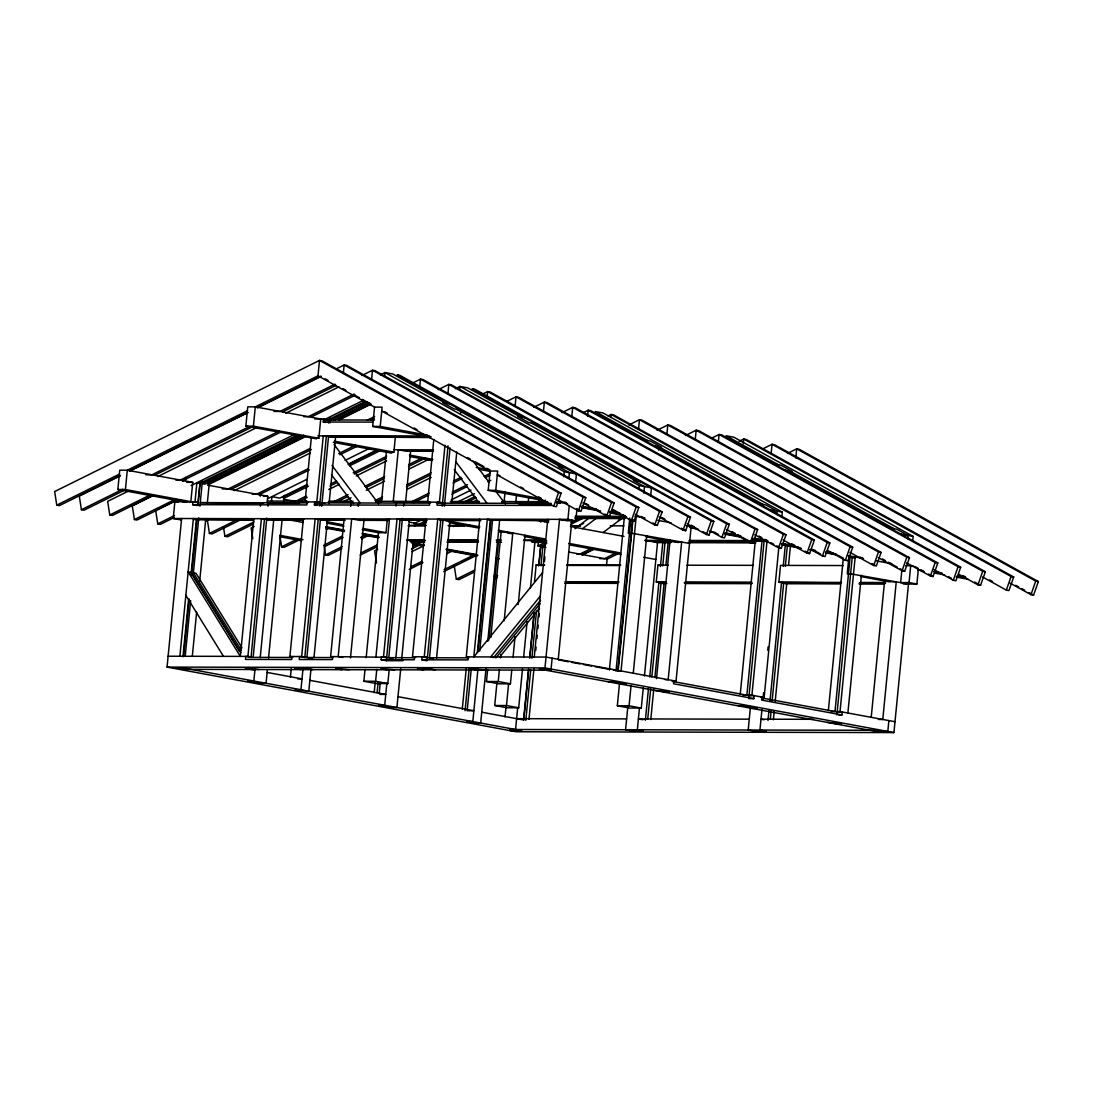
<?xml version="1.0" encoding="UTF-8"?>
<svg xmlns="http://www.w3.org/2000/svg" width="1093" height="1093" viewBox="0 0 1093 1093"><rect width="100%" height="100%" fill="white"/><g stroke="black" fill="none" stroke-linecap="round" stroke-linejoin="round"><path stroke-width="1.5" d="M117.853 489.514L119.738 470.209L127.294 470.236L192.723 482.355L190.838 501.646L125.408 489.527L117.853 489.514L186.63 502.261M125.408 489.527L127.294 470.236L247.36 410.79M181.083 519.954L173.227 518.492L174.88 501.619L198.093 502.22L199.951 483.297L196.89 482.737L195.032 501.66M850.586 573.825L908.488 584.017L893.924 732.583L516.019 731.75L167.051 667.085L181.629 518.519M185.332 480.701L185.646 477.436M196.562 505.403L192.641 504.665L192.942 501.66L198.175 502.63M179.88 656.251L193.379 518.547L196.439 519.107L190.974 574.822M182.927 656.825L188.488 600.207M197.874 505.635L199.923 484.8M183.638 655.554L189.185 598.937M191.685 573.538L196.972 519.503L194.759 519.107L253.535 519.23M185.277 655.554L190.66 600.604M198.762 517.959L193.065 576.175L239.586 651.551M199.923 506.168L202.396 480.906M192.354 655.882L196.644 612.039M199.623 581.695L205.744 519.298M207.233 504.133L209.542 480.524M316.437 438.826L245.857 426.133L247.756 406.842L255.311 406.856L320.741 418.974L318.842 438.279L311.286 438.252L305.043 501.906L308.103 502.466M245.857 426.133L253.412 426.147L255.311 406.856L317.995 375.828L374.557 407.115L382.113 407.129L380.227 426.42L372.672 426.407L374.557 407.115M253.849 518.669L240.337 656.387L188.16 571.844L191.207 572.404L240.747 652.658M260.202 496.236L260.517 492.97M260.407 506.155L260.735 502.766L263.522 503.272M168.117 656.224L247.906 656.401L261.405 518.697L264.451 519.257L251.035 657.371L245.802 656.401L245.501 659.421L291.694 659.516L291.995 656.497M267.129 502.684L267.758 496.263L208.244 485.237M253.139 657.371L266.788 518.068M267.963 506.182L268.291 502.78L271.091 503.299M254.997 669.189L253.836 681.007L247.961 680.994L260.175 683.262L266.05 683.275L267.375 669.763M271.488 501.086L271.911 496.646L279.767 498.094L307.16 484.541M260.202 657.699L273.783 519.271M268.536 657.945L282.103 519.517M283.852 501.755L284.481 495.348M292.938 657.057L289.891 656.497L303.389 518.779M317.995 375.828L319.498 360.417L322.121 360.909L561.146 493.134L556.364 506.728L553.755 506.237L497.26 474.99L499.884 475.482M307.147 501.906L306.846 504.925L192.641 504.665M290.424 677.182L291.244 668.779M317.025 505.417L314.415 504.939L314.702 501.919L319.935 502.889M325.878 422.485L323.255 422.007L323.555 418.988L328.788 419.958L328.487 422.977M289.891 656.497L301.654 656.524L315.153 518.806L318.2 519.38L304.783 657.48L299.55 656.51L299.25 659.53L332.422 659.598L332.723 656.592M305.043 501.906L316.806 501.919L323.282 435.875L326.342 436.435L319.648 505.909M302.939 669.408L300.944 689.738L295.069 689.724L308.8 691.2L310.958 669.162M320.468 518.943L306.887 657.494L312.338 658.505M321.711 506.278L328.583 436.162M329.881 422.977L330.4 417.567M313.964 657.781L327.422 520.555M329.075 503.613L335.715 435.847M343.393 372.686L344.145 364.994L346.768 365.472L585.793 497.698L581.011 511.292L578.388 510.8L557.58 499.296M344.117 518.874L330.619 656.579L386.58 657.262L384.476 657.262M350.675 506.36L351.017 502.958L353.626 503.449M358.244 506.346L358.572 502.971M371.593 379.49L372.494 370.24L375.118 370.732L614.143 502.958L609.361 516.538L606.752 516.06L582.965 502.903M350.484 657.904L364.065 519.462M384.613 375.814L384.927 372.549L392.783 373.997L445.37 403.098M389.149 670.036L387.824 683.535L376.06 683.521L363.86 681.253L365.007 669.435M366.169 657.617L378.424 532.687L385.979 532.701L387.305 519.202M381.498 501.332L386.321 452.16L393.876 452.174L395.447 436.093M375.965 656.688L389.477 518.97M374.175 692.689L375.172 682.497M363.86 681.253L375.609 681.281L376.771 669.462M377.112 692.689L378.11 682.497M396.062 506.073L396.363 503.053M402.948 660.719L386.362 660.678L381.129 659.707L381.43 656.702L386.662 657.672L414.862 657.726M379.298 693.099L380.214 682.497M383.534 656.702L397.032 518.984L400.079 519.558L386.362 660.678M402.415 518.369L388.766 657.672L392.688 658.396M403.631 506.086L403.918 503.081M386.854 683.316L384.695 705.258L378.82 705.245L391.034 707.513L396.909 707.526L400.721 668.697M405.626 501.933L410.599 451.313M419.726 386.84L420.477 379.134L423.1 379.626L662.126 511.852L657.344 525.432L654.734 524.954L635.402 514.256M395.83 658L409.41 519.558M401.718 658.56L413.14 542.073L410.517 541.595M414.698 526.116L414.985 523.151L409.752 522.181M415.559 657.33L412.498 656.77L426.01 519.052M430.71 502.739L427.664 502.165L433.798 439.495M414.602 656.77L414.302 659.789L381.129 659.707M429.754 502.179L429.467 505.185L314.415 504.939M412.498 656.77L424.262 656.784L437.76 519.079L440.821 519.64L427.103 660.773L421.857 659.803L422.158 656.784L427.39 657.754L468.637 657.849M447.925 393.63L448.84 384.394L451.45 384.873L690.475 517.098L685.694 530.692L683.084 530.201L659.298 517.044M427.664 502.165L439.413 502.193L445.001 445.247M442.255 506.168L448.048 445.821M444.359 506.182L450.07 447.898M459.634 389.723L459.962 386.457L467.804 387.906L520.391 416.993M436.572 658.082L449.974 521.334M451.792 502.78L456.765 452.092M460.563 413.345L460.891 410.066L453.909 408.782L442.747 402.607L449.729 403.904M487.054 397.743L487.656 391.581L490.279 392.073L729.304 524.298L724.522 537.879L721.899 537.401L710.013 530.815M479.745 519.175L466.246 656.879L546.035 657.057L676.02 681.144L691.172 526.553M462.284 709.029L466.233 668.725M468.351 656.893L468.05 659.899L421.857 659.803M465.058 710.723L469.17 668.738M545.243 500.895L488.202 490.32L490.088 471.028L381.73 411.077M467.162 710.723L471.274 668.738M477.354 652.425L490.361 519.749L487.314 519.189L473.802 656.893L542.552 572.623M478.024 651.141L490.866 520.145L488.68 519.749L547.47 519.872M477.969 669.053L472.818 721.585L466.93 721.571L474.786 723.033L480.66 723.047L485.975 668.807M479.704 651.073L492.533 520.254L547.976 520.282M488.202 490.32L495.757 490.333L497.643 471.042L490.088 471.028M487.765 641.318L499.692 519.762M488.803 639.992L498.449 541.691M511.756 670.31L510.431 683.808L498.681 683.781L486.467 681.526L487.628 669.708M490.771 637.629L501.195 531.266M504.105 501.605L505.089 491.618M515.104 406.077L516.005 396.841L518.629 397.319L757.654 529.545L752.872 543.139L750.263 542.661L726.476 529.504M522.495 668.957L518.683 707.786L506.933 707.772L494.719 705.504L497.028 681.868M486.467 681.526L498.217 681.54L499.378 669.722M500.539 657.904L500.867 654.529M504.174 620.769L512.795 532.974L498.613 531.745M516.524 494.842L515.869 501.632L518.478 502.111M505.034 716.953L506.018 706.884M494.719 705.504L506.469 705.531L508.628 683.576M513.082 656.797L515.076 636.536M518.219 604.456L524.995 535.242M528.247 502.193L528.739 497.11M543.453 411.337L544.355 402.087L546.978 402.579L786.004 534.805L781.222 548.399L778.612 547.907L754.826 534.75M515.554 729.509L517.713 707.595M523.656 657.139L527.127 621.685M530.433 587.925L534.901 542.347L532.291 541.855M538.767 502.917L539.095 499.583M534.491 581.749L536.144 564.876L544.601 564.89M546.705 543.426L540.611 546.432L538.002 545.953L538.48 541.049M523.602 719.959L528.588 669.121M529.75 657.248L534.067 613.2M538.726 565.75L540.721 545.407M523.684 720.355L528.629 669.968M529.777 658.218L534.217 612.872M538.849 565.75L540.584 547.935L545.311 545.598M525.788 720.355L530.72 669.968M531.881 658.218L536.485 611.192M540.939 565.764L542.797 546.842L545.858 547.402M534.272 657.03L547.771 519.312M528.998 719.249L533.944 668.861M535.748 650.39L536.089 647.029M536.909 638.626L537.237 635.265M537.893 628.557L538.221 625.196M539.054 616.794L539.382 613.433M544.464 561.597L544.929 556.87M167.051 667.085L544.97 667.905L559.534 519.339L567.39 520.801L575.779 520.814L576.94 508.996M563.715 476.63L564.207 471.711L384.927 372.549L380.35 374.817M571.803 416.583L572.718 407.347L575.328 407.839L814.367 540.051L809.585 553.645L806.962 553.167L783.175 540.01M568.961 477.6L569.439 472.682L558.277 466.52L565.259 467.804M552.143 658.191L551.077 669.039L539.314 669.012L876.067 731.422L887.817 731.449L888.882 720.588M173.227 518.492L567.936 519.366L569.248 505.854M558.25 659.325L571.899 520.008M575.615 482.163L576.421 473.979L564.207 471.711M587.597 416.378L588.198 410.217L590.821 410.708L829.847 542.92L825.065 556.515L822.455 556.036L810.555 549.451M610.796 417.54L611.096 414.466L613.719 414.944L852.745 547.169L847.963 560.764L845.354 560.272L827.51 550.407M606.492 565.573L607.121 559.151L617.764 553.878M609.388 669.968L624.458 516.333M629.746 518.041L628.256 533.234L631.262 533.562M638.544 428.962L639.46 419.712L642.069 420.204L881.095 552.43L876.326 566.01L873.703 565.532L849.917 552.375M616.015 670.952L630.839 519.735M617.764 671.266L632.587 520.049M632.943 519.735L618.119 670.952L621.056 670.965L636.208 516.361M643.285 687.798L641.29 708.059L629.541 708.032L617.326 705.777L619.471 683.822M638.913 488.885L639.227 485.62L459.962 386.457L455.371 388.725M643.818 493.134L644.46 486.59L633.312 480.414L640.293 481.712M627.901 705.996L625.579 729.755L631.686 730.889L643.435 730.916L637.328 729.782L639.487 707.758M617.326 705.777L629.076 705.791L631.071 685.543M633.271 673.22L646.769 535.515M650.636 496.058L651.442 487.888L639.227 485.62M658.601 450.043L658.915 446.764L763.297 504.515M666.894 434.208L667.809 424.972L670.419 425.45L909.458 557.676L904.676 571.27L902.053 570.778L878.266 557.621M644.446 675.98L657.521 542.606L645.785 540.434M665.705 582.514L656.265 582.023L657.918 565.136L668.151 565.163M645.376 720.219L648.518 688.112M649.734 676.95L658.956 581.667M660.445 566.461L662.932 541.117M647.725 718.948L650.69 688.713M651.838 676.963L661.06 582.911L664.107 583.471L654.885 677.523M662.713 566.024L665.036 542.319M650.772 719.508L653.737 689.273M665.938 564.903L668.26 541.185M656.51 678.657L670.132 539.669M695.257 439.468L696.159 430.218L698.782 430.71L937.808 562.936L933.026 576.53L930.403 576.038L906.63 562.881M673.834 680.734L673.534 683.753L753.801 698.632L754.102 695.613L749.06 695.599L672.14 681.349M718.306 442.173L719.057 434.467L721.681 434.959L960.706 567.171L955.924 580.766L953.315 580.287L933.982 569.59M743.254 443.649L743.705 439.031L746.328 439.523L985.353 571.748L980.571 585.329L977.948 584.851L958.629 574.167M740.248 694.219L755.318 540.584M771.152 453.527L772.054 444.291L774.677 444.769L1013.703 576.995L1008.921 590.589L1006.311 590.111L982.525 576.954M750.345 707.991L748.186 730.015L754.293 731.149L766.043 731.176L759.936 730.042L761.944 709.685M751.164 695.613L748.978 695.203L751.916 695.216L767.081 540.611L764.13 540.611L748.76 698.618L753.801 698.632M776.754 514.434L777.068 511.169L765.92 504.993L758.938 503.695M761.944 697.074L761.657 700.08L841.911 714.959L842.211 711.939L837.17 711.926L761.93 697.99M762.941 699.506L763.597 692.716M767.764 650.294L768.092 646.892M761.193 697.471L764.13 697.471L778.954 546.281M781.823 517.044L782.301 512.139L603.035 412.963L595.179 411.514L647.766 440.602M840.722 582.897L778.872 582.296L780.525 565.409L843.154 565.546M767.983 720.492L768.98 710.341M770.046 700.736L781.591 581.763M783.23 566.297L785.361 544.519M770.333 719.208L771.152 710.819M772.136 700.736L783.667 583.184L786.728 583.744L775.197 701.31M785.32 566.297L787.466 544.519M795.8 458.09L796.701 448.854L799.325 449.346L1038.35 581.572L1033.568 595.152L1030.959 594.674L1010.137 583.156M773.379 719.781L774.213 711.379M788.545 565.19L790.348 546.76M828.371 710.505L843.331 557.963M831.213 711.516L834.984 711.529L850.149 556.938L848.892 556.924L847.239 573.811L850.668 574.221M836.869 714.945L852.253 556.938L855.191 556.938L840.025 711.543L837.088 711.529L839.274 711.939M847.881 712.991L861.38 575.287M871.271 716.803L884.674 580.219M901.793 570.737L900.646 582.555L909.034 582.569L916.89 584.031L918.38 568.838M907.614 538.685L907.928 535.42L896.779 529.244L889.798 527.946M912.682 541.295L913.161 536.39L733.895 437.214L726.039 435.765L778.626 464.853M909.034 582.569L910.701 565.696L913.83 566.27M553.755 506.237L558.523 492.642L319.498 360.417L54.65 491.549L56.768 505.144L59.377 505.635L120.449 475.4M578.388 510.8L583.17 497.219L344.145 364.994L336.535 368.765M606.752 516.06L611.534 502.466L372.494 370.24L361.838 375.514M631.399 520.623L636.167 507.043L397.142 374.817L399.765 375.295L638.79 507.521L634.008 521.115L631.399 520.623L612.066 509.939M654.734 524.954L659.516 511.36L420.477 379.134L412.867 382.905M683.084 530.201L687.866 516.62L448.84 384.394L438.184 389.668M706.42 534.532L711.201 520.937L472.176 388.712L474.786 389.204L713.811 521.429L709.043 535.01L706.42 534.532L687.101 523.834M721.899 537.401L726.681 523.807L487.656 391.581L483.092 393.849M750.263 542.661L755.044 529.067L516.005 396.841L506.879 401.363M778.612 547.907L783.394 534.313L544.355 402.087L533.712 407.375M806.962 553.167L811.744 539.573L572.718 407.347L562.062 412.621M822.455 556.036L827.223 542.442L588.198 410.217L583.635 412.485M845.354 560.272L850.135 546.691L611.096 414.466L608.05 415.968M873.703 565.532L878.485 551.938L639.46 419.712L628.803 424.986M902.053 570.778L906.835 557.198L667.809 424.972L657.153 430.246M930.403 576.038L935.184 562.444L696.159 430.218L685.502 435.492M953.315 580.287L958.083 566.693L719.057 434.467L711.447 438.238M977.948 584.851L982.73 571.256L743.705 439.031L739.141 441.299M1006.311 590.111L1011.093 576.517L772.054 444.291L762.928 448.813M1030.959 594.674L1035.727 581.08L796.701 448.854L787.575 453.376M540.243 596.163L490.675 656.934L493.722 657.494L540.461 600.317M495.908 657.904L540.092 603.746M499.597 657.071L539.477 608.186M574.932 528.684L589.824 517.481M582.487 528.711L597.379 517.495M603.145 532.537L623.597 517.139M56.768 505.144L119.356 474.157M129.917 470.714L246.936 412.771M257.921 407.334L320.604 376.306M120.394 475.769L79.297 496.113L81.415 509.721L84.024 510.199L123.714 490.552M129.52 471.247L248.248 412.471M257.388 407.949L321.315 376.293M81.415 509.721L122.621 489.309M249.218 426.639L151.941 474.799L145.902 474.786M334.991 384.176L279.958 411.419L273.906 411.405M154.564 475.277L251.827 427.131M282.568 411.911L336.084 385.419M128.96 490.812L107.647 501.373L109.765 514.967L112.374 515.459L152.064 495.812M157.884 476.493L256.814 427.513M285.738 413.195L339.008 386.826M109.765 514.967L150.984 494.569M279.084 431.148L180.29 480.046L175.768 480.046M354.173 393.972L308.308 416.679L303.772 416.665M182.914 480.537L280.177 432.377M310.931 417.157L355.266 395.215M153.607 495.389L132.294 505.936L134.412 519.544L137.021 520.022L176.711 500.375M182.517 481.07L185.564 479.554M191.152 485.579L294.331 434.495M314.743 418.961L325.646 418.988L363.491 400.257M199.404 483.571L297.255 435.123M326.465 419.548L328.706 419.562L365.035 401.568M299.509 435.492L202.123 483.707L204.746 484.185L303.649 435.219M330.878 419.958L367.207 401.978M333.502 420.45L368.314 403.208M134.412 519.544L175.618 499.132M207.984 483.12L303.731 435.711M337.546 418.974L369.639 403.085M157.146 509.502L176.943 499.706M210.43 483.133L222.603 477.094M225.65 475.592L304.797 436.408M339.814 419.07L370.254 404M207.561 485.101L304.824 436.954M338.625 420.218L370.732 404.314M155.63 510.253L157.747 523.861L174.538 515.554M310.344 448.308L228.273 488.94L222.234 488.926M366.988 420.272L374.639 416.488M174.101 517.549L160.357 524.353L157.747 523.861M230.896 489.432L311.45 449.551M371.142 419.999L374.189 418.482M234.216 490.648L310.316 452.967M308.308 468.61L256.636 494.2L252.1 494.186M338.707 453.568L355.416 445.288M205.511 521.293L208.558 519.776M259.246 494.678L309.401 469.853M339.8 454.797L356.523 446.531M267.607 498.777L307.147 479.199M345.087 460.413L369.366 448.403M348.243 464.197L377.153 449.879M207.315 519.831L209.432 533.439L236.908 519.844M283.005 497.014L307.324 484.978M348.366 464.662L378.752 449.619M241.061 519.571L212.056 533.931L209.432 533.439M284.112 498.258L308.417 486.221M349.459 465.905L379.858 450.849M223.505 527.236L224.912 536.308L253.918 521.948M295.452 501.386L306.095 496.126M330.414 484.09L336.494 481.07M353.203 472.804L386.649 456.246M253.494 523.943L227.535 536.8L224.912 536.308M298.075 501.878L307.188 497.356M329.99 486.071L337.587 482.314M354.31 474.034L386.225 458.24M254.204 526.457L251.158 527.96L252.797 538.548M302.911 502.343L305.958 500.826M328.788 489.527L339.445 484.254M356.181 475.961L386.621 460.891M332.928 502.138L348.12 494.61M364.843 486.33L384.599 476.548M408.919 464.511L421.078 458.486M337.068 501.865L347.697 496.591M365.936 487.574L384.176 478.543M408.495 466.506L425.218 458.227M341.918 502.315L351.058 497.793M366.278 490.265L384.545 481.221M408.891 469.157L428.675 459.361M280.218 537.756L281.625 546.814L296.886 539.259M374.954 500.608L382.55 496.85M406.869 484.814L431.189 472.777M299.509 539.751L284.248 547.306L281.625 546.814M376.06 501.851L382.14 498.845M406.446 486.809L430.765 474.758M326.124 529.422L329.171 527.919M406.801 489.486L431.161 477.436M323.719 545.27L342.041 536.198M410.913 502.111L429.153 493.08M453.458 481.043L461.068 477.272M324.812 546.514L343.12 537.442M413.523 502.589L428.729 495.061M453.035 483.024L462.161 478.515M324.061 545.872L325.468 554.943L342.259 546.637M360.581 537.565L365.158 535.297M452.229 492.178L467.435 484.664M484.144 476.384L490.224 473.378M364.516 536.54L367.562 535.037M341.822 548.631L328.078 555.435L325.468 554.943M361.66 538.808L369.297 535.024M451.805 494.173L467.012 486.645M485.251 477.627L489.801 475.359M408.659 520.951L411.706 519.435M451.272 499.856L471.056 490.06M487.792 481.767L490.839 480.264M413.81 523.738L421.392 519.981M457.803 501.96L474.499 493.694M360.581 553.14L377.372 544.833M418.892 524.271L426.502 520.5M462.967 502.452L475.127 496.427M360.144 555.135L376.935 546.828M421.515 524.749L426.079 522.495M467.107 502.179L476.234 497.67M377.645 549.328L374.598 550.831L376.484 562.936M472.026 502.602L476.589 500.348M413.359 546.309L416.406 544.792M453.335 526.512L457.885 524.257M501.96 502.438L505.007 500.936M411.392 549.055L420.545 544.519M457.461 526.239L462.025 523.984M412.088 551.569L422.745 546.295M411.173 566.68L421.857 561.378M540.953 502.425L545.516 500.17M409.219 569.426L422.95 562.622M446.531 553.809L452.625 550.79M444.113 569.658L474.635 554.547M540.434 521.976L544.997 519.721M461.82 561.816L473.993 555.79M443.676 571.653L475.728 555.79M544.574 521.703L547.607 520.2M454.21 565.587L456.327 579.194L474.635 570.122M570.929 522.454L581.572 517.194M474.212 572.117L458.937 579.686L456.327 579.194M570.505 524.449L584.195 517.672M538.002 545.953L545.612 542.183M577.569 526.361L583.648 523.342M494.268 578.962L497.329 577.446M618.324 520.405L624.417 517.385M592.01 548.071L579.85 554.096L576.831 554.083M582.473 554.575L594.633 548.563M582.077 555.107L594.264 549.082M616.657 552.648L604.497 558.66L599.961 558.66M323.528 419.944L327.422 419.958M330.168 419.958L374.516 420.054M323.255 422.007L372.44 422.103M317.831 435.861L429.453 436.107M325.933 436.435L430.833 436.667M430.847 437.063L328.515 436.845L430.055 437.542M394.218 449.769L433.443 449.851M433.443 451.286L406.159 451.231L398.303 449.769L393.248 501.359L395.871 501.837M186.739 482.341L192.723 482.355M263.345 496.249L267.758 496.263M267.389 501.086L306.996 501.168M329.184 501.222L353.08 501.263M376.976 501.318L428.196 501.441M450.384 501.482L479.403 501.55M501.591 501.591L547.689 501.701M294.249 501.619L306.19 501.646M328.392 501.701L350.58 501.742M376.183 501.796L381.307 501.81M394.956 501.837L427.39 501.906M451.3 501.96L478.611 502.029M517.877 502.111L545.188 502.165M556.46 502.452L566.297 502.466M195.989 502.22L198.093 502.22M317.762 502.493L319.853 502.493L316.806 501.919M440.37 502.753L442.474 502.766L439.413 502.193M306.928 502.862L200.265 502.63L263.358 503.245M318.432 502.889L315.317 502.876L318.118 503.395M429.481 503.135L322.039 502.889L324.662 503.381M436.503 503.149L439.618 503.149M441.299 503.163L551.309 503.395M270.914 503.258L299.468 503.326M518.656 503.805L548.891 503.873M551.241 505.458L437.022 505.198L437.323 502.193L442.556 503.163M575.287 516.224L624.8 516.333M576.202 516.716L623.994 516.811M574.645 517.986L624.144 518.096M575.56 518.465L625.059 518.574M264 519.257L303.594 519.339M317.762 519.366L344.295 519.435M399.642 519.558L426.188 519.612M440.37 519.64L479.95 519.721M193.57 519.503L196.972 519.503M254.041 519.626L198.612 519.517L253.303 520.104M303.594 519.735L266.637 519.667L302.843 520.213M344.24 519.831L320.386 519.776L345.156 520.309M426.12 520.008L402.265 519.954L427.035 520.487M439.632 520.036L479.95 520.131M561.406 520.309L564.767 520.309M389.108 520.405L359.529 520.336L351.686 518.888L338.174 656.606L342.765 657.453M445.616 520.528L480.879 520.61M548.905 520.76L492.547 520.159M408.837 525.35L425.901 525.391M448.089 525.446L470.291 525.487M570.997 525.706L579.536 525.733M610.263 525.801L623.925 525.829M408.031 525.829L425.109 525.87M449.004 525.924L464.375 525.952M571.912 526.198L580.451 526.211M631.617 533.234L689.519 543.426M407.416 539.833L424.48 539.86M448.376 539.915L477.409 539.983M496.181 540.024L501.304 540.038M523.492 540.079L545.68 540.133M644.692 540.352L666.894 540.393M689.082 540.448L748.828 540.57M752.244 540.584L762.04 540.598L746.874 695.203L743.103 695.189M406.61 540.311L425.396 540.352M447.584 540.393L478.31 540.461M497.096 540.502L500.498 540.516M524.408 540.557L546.596 540.611M645.608 540.83L671.211 540.885M689.984 540.926L749.743 541.062M753.145 541.062L762.026 541.076M766.111 541.008L753.733 539.068M410.176 541.595L423.838 541.622M447.734 541.677L478.461 541.745M497.247 541.786L500.662 541.786M531.389 541.855L546.746 541.896M654.297 542.128L671.362 542.155M688.44 542.196L755.003 542.347M412.799 542.073L424.753 542.101M446.941 542.155L477.668 542.224M496.441 542.265L501.564 542.265M533.999 542.347L545.953 542.36M656.907 542.606L670.569 542.634M689.341 542.674L755.919 542.825M566.611 564.944L620.769 565.054M686.91 565.204L753.419 565.341M905.66 565.682L910.701 565.696M543.836 565.368L536.144 564.876M567.54 565.423L620.004 565.532M191.521 575.219L193.147 575.219M564.958 581.818L619.116 581.941M656.265 582.023L666.498 582.036M685.256 582.091L751.765 582.227M778.872 582.296L841.487 582.432M860.109 582.473L885.494 582.528M565.873 582.296L618.351 582.419M684.464 582.555L750.973 582.706M859.344 582.938L884.729 583.006M566.16 582.706L617.313 582.815M658.956 582.911L665.733 582.924M684.341 582.965L752.011 583.115M781.563 583.17L841.227 583.307M859.986 583.348L885.549 583.402M564.712 583.252L617.463 583.375M661.689 583.471L666.798 583.484M685.516 583.525L751.861 583.662M785.894 583.744L840.326 583.867M859.043 583.908L884.565 583.963M903.283 584.004L916.89 584.031M248.849 656.961L250.953 656.975L247.906 656.401M302.597 657.084L304.701 657.084L301.654 656.524M425.218 657.358L427.308 657.358L424.262 656.784M251.035 657.371L292.282 657.453M304.783 657.48L332.982 657.549M173.159 668.219L184.922 668.233L521.662 730.643L509.912 730.616M297.61 678.876L302.01 678.89L267.116 672.427M665.227 679.682L668.165 679.696L681.663 541.978L674.108 541.964L645.867 536.731M673.083 681.144L676.02 681.144M608.241 681.786L614.116 681.8L626.33 684.068L620.441 684.054M655.349 690.516L669.08 691.992L663.191 691.978M379.886 694.397L385.761 694.41L309.865 680.338M739.1 706.037L744.975 706.051L757.189 708.319L751.315 708.305M467.995 710.723L473.87 710.737L397.975 696.678M838.55 714.945L841.911 714.959M516.62 718.661L626.644 718.893M749.251 719.167L638.394 718.921L642.971 719.768M813.479 719.303L761.001 719.194L764.062 719.754M878.362 719.454L882.775 719.467L896.274 581.749L888.718 581.736L860.478 576.489M827.21 722.364L840.941 723.839L835.066 723.826M524.763 417.799L517.781 416.515L528.93 422.677L535.912 423.975M643.408 439.796L650.376 441.08L661.538 447.256L654.557 445.958M774.268 464.047L781.249 465.331L792.398 471.507L785.416 470.209M380.227 426.42L426.994 435.096M372.672 426.407L429.713 436.981M325.646 418.988L328.706 419.562M324.061 419.821L327.108 420.395M770.087 509.871L782.301 512.139M900.946 534.122L913.161 536.39M253.412 426.147L318.842 438.279M334.362 441.148L393.876 452.174M409.424 455.057L432.828 459.402M476.275 467.449L489.637 469.922M333.242 442.323L391.772 453.171M410.162 456.573L431.899 460.604M478.72 469.28L490.429 471.452M558.523 492.642L561.146 493.134M583.17 497.219L585.793 497.698M611.534 502.466L614.143 502.958M636.167 507.043L638.79 507.521M659.516 511.36L662.126 511.852M687.866 516.62L690.475 517.098M711.201 520.937L713.811 521.429M726.681 523.807L729.304 524.298M755.044 529.067L757.654 529.545M783.394 534.313L786.004 534.805M811.744 539.573L814.367 540.051M827.223 542.442L829.847 542.92M850.135 546.691L852.745 547.169M878.485 551.938L881.095 552.43M906.835 557.198L909.458 557.676M935.184 562.444L937.808 562.936M958.083 566.693L960.706 567.171M982.73 571.256L985.353 571.748M1011.093 576.517L1013.703 576.995M1035.727 581.08L1038.35 581.572M495.757 490.333L541.049 498.736M556.159 501.523L562.868 502.766M581.326 506.196L596.423 508.983M609.839 511.483L619.909 513.341M635.006 516.142L645.075 518M657.863 520.377L671.184 522.85M686.185 525.624L693.727 527.017M725.602 532.933L739.018 535.42M754.129 538.221L767.546 540.707M782.643 543.494L794.392 545.68M826.267 551.582L832.975 552.826M848.072 555.627L863.47 558.482M876.6 560.914L891.697 563.715M933.641 571.475L942.029 573.033M957.126 575.833L965.515 577.391M581.982 506.851L596.901 509.611M610.154 512.071L620.1 513.915M689.396 526.758L696.091 528.001M724.509 533.261L741.232 536.362M752.94 538.535L766.316 541.008M781.331 543.795L796.278 546.568M826.185 552.102L836.159 553.96M849.439 556.419L854.425 557.334L848.988 556.72M581.531 507.152L598.117 510.226M609.716 512.371L622.969 514.83M690.598 527.359L695.585 528.288M725.492 533.835L740.439 536.595M782.096 544.328L798.819 547.415M810.528 549.588L815.542 550.517M825.57 552.375L835.612 554.233M556.419 502.725L560.122 503.422M760.783 540.598L766.179 541.609M848.892 556.924L855.163 558.099M582.378 507.767L600.549 511.141M610.468 512.972L625.346 515.732M690.216 527.755L698.468 529.285M710.013 531.43L714.972 532.346M724.864 534.176L743.021 537.537M752.913 539.368L759.512 540.598M781.632 544.697L801.429 548.358M809.681 549.888L814.627 550.817M826.185 552.949L837.73 555.094M917.683 569.904L922.724 570.847M934.46 573.019L944.53 574.891M956.279 577.063L968.015 579.235M567.936 519.366L575.779 520.814M675.365 541.964L678.507 542.552M533.48 519.626L548.577 522.427M570.355 526.457L623.994 536.403M479.868 526.881L442.993 520.049L429.494 657.754L433.415 658.492M498.312 530.296L545.243 538.999M568.702 543.344L620.66 552.976M643.654 557.225L655.868 559.493M507.753 532.974L512.33 533.821M449.032 522.55L478.789 528.056M524.134 536.472L545.858 540.489M569.248 544.833L621.056 554.424M657.918 565.136L660.527 565.627M283.292 499.132L299.906 502.22M414.124 523.383L425.683 525.528M568.538 551.992L607.121 559.151M326.465 521.675L342.997 524.736M362.835 528.411L385.979 532.701M327.039 523.164L343.776 526.266M362.179 529.681L378.916 532.783M288.046 519.667L303.007 522.44M325.769 526.662L343.926 530.023M362.07 533.384L378.574 536.444M412.239 542.674L423.783 544.82M446.887 549.096L476.589 554.602M496.017 558.209L499.337 558.824M326.151 527.181L344.555 530.597M362.944 533.999L377.987 536.8M412.594 543.207L424.303 545.38M446.04 549.41L477.805 555.285M325.728 527.495L344.117 530.897M362.521 534.313L379.23 537.414M412.17 543.508L423.879 545.68M447.283 550.025L477.381 555.599M325.878 528.056L344.336 531.485M362.794 534.901L377.891 537.701M413.127 544.232L423.182 546.09M446.682 550.448L476.876 556.036M174.88 501.619L178.022 502.193M279.74 535.31L303.007 539.628M494.35 575.082L497.684 575.697M279.972 536.745L301.613 540.748M493.858 576.38L497.165 576.995M751.916 695.216L764.13 697.471M840.025 711.543L894.989 721.722M558.537 659.912L568.483 661.757M571.789 662.372L580.082 663.902M583.389 664.517L591.682 666.061M595.002 666.675L609.921 669.435M613.228 670.05L616.548 670.665M544.97 667.905L893.924 732.583M545.188 669.025L551.296 670.159L185.154 669.353L179.047 668.233M881.942 731.436L875.835 730.302L509.68 729.496L515.787 730.63M484.95 670.009L471.288 668.861L477.395 669.995M435.41 669.9L429.303 668.779L417.54 668.752L423.647 669.886M498.217 681.54L510.431 683.808M629.076 705.791L641.29 708.059M394.682 669.818L381.006 668.67L387.113 669.804M349.323 669.722L335.66 668.574L341.767 669.695M312.803 669.64L306.696 668.506L294.932 668.479L301.04 669.613M375.609 681.281L387.824 683.535M506.469 705.531L518.683 707.786M259.055 669.517L245.378 668.37L254.901 670.159M481.726 712.199L522.727 719.795M1015.739 585.288L1018.703 586.927M1021.682 588.581L1024.647 590.22M1029.114 592.693L1033.568 595.152M989.602 579.905L992.567 581.544M789.774 471.015L894.156 528.752M962.728 575.464L965.706 577.118M974.628 582.05L980.571 585.329M948.492 576.653L951.47 578.306M915.183 566.652L918.161 568.305M921.139 569.945L924.104 571.584M928.572 574.057L933.026 576.53M882.379 558.933L885.344 560.586M888.322 562.226L897.244 567.158M900.208 568.797L904.676 571.27M859.972 556.965L862.937 558.619M871.859 563.551L874.837 565.19M839.041 555.831L842.02 557.471M811.689 549.123L820.611 554.055M791.742 543.781L794.72 545.421M797.685 547.074L800.663 548.713M805.117 551.186L809.585 553.645M758.925 536.062L761.903 537.701M764.881 539.355L767.846 540.994M770.825 542.634L773.789 544.287M776.768 545.926L781.222 548.399M732.064 531.622L735.043 533.275M738.007 534.914L740.986 536.567M743.95 538.207L752.872 543.139M531.553 423.169L635.921 480.906M715.601 532.947L718.579 534.6M691.2 525.146L694.178 526.799M703.086 531.731L709.043 535.01M661.921 517.535L664.886 519.175M681.24 528.22L685.694 530.692M456.519 409.26L560.9 466.998M640.99 516.388L643.968 518.041M652.89 522.973L657.344 525.432M613.2 509.598L620.633 513.71M623.611 515.349L626.576 517.003M631.044 519.462L634.008 521.115M585.575 503.381L588.553 505.034M597.475 509.966L600.44 511.606M604.907 514.079L609.361 516.538M564.657 502.247L567.636 503.887M576.558 508.819L579.522 510.472M325.072 378.779L328.05 380.419M342.942 388.657L345.921 390.31M354.842 395.242L359.31 397.715M362.289 399.369L371.224 404.301M384.353 411.569L387.318 413.209M414.042 427.991L417.007 429.631M425.915 434.563L428.88 436.203M467.476 457.543L470.441 459.197M474.895 461.656L483.803 466.588M486.768 468.228L489.746 469.867M520.692 486.986L523.67 488.639M538.535 496.85L541.5 498.504M473.023 460.986L489.186 482.491M496.263 491.905L505.349 503.996M455.822 461.752L486.795 502.958M454.251 469.703L479.226 502.944M334.089 444.564L378.547 503.723M332.012 465.454L359.98 502.684M331.439 474.745L352.424 502.671M242.004 647.807L196.002 573.292L193.393 572.814L241.157 650.198M185.851 595.384L223.478 656.346M199.609 481.904L200.046 484.732"/></g></svg>
